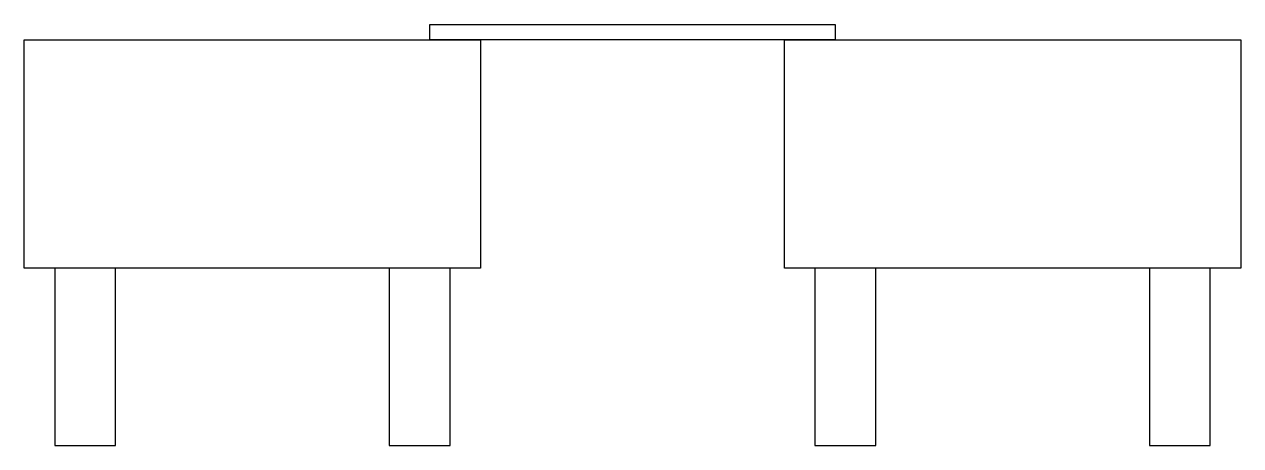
# Model space of a CAD drawing. Extents: x 0 to 2400, y 2 to 833.
import ezdxf

# ---------------------------------------------------------------- set-up
doc = ezdxf.new("R2010")
doc.units = 0
doc.header["$LTSCALE"] = 50
doc.layers.get('0').update_dxf_attribs({"linetype": 'CONTINUOUS'})

msp = doc.modelspace()

# ---------------------------------------------------------------- linework, layer by layer
at = {"color": 0}
for points in [[(1600.2, 833.1), (1600.2, 802.4), (800.2, 802.4), (800.2, 833.1)], [(0.2, 802.4), (900.2, 802.4), (900.2, 352.4), (0.2, 352.4)], [(1500.2, 802.4), (2400.2, 802.4), (2400.2, 352.4), (1500.2, 352.4)]]:
    msp.add_lwpolyline(points, close=True, dxfattribs=at)
for points in [[(60.2, 352.4), (60.2, 2.4), (180.2, 2.4), (180.2, 352.4)], [(720.2, 352.4), (720.2, 2.4), (840.2, 2.4), (840.2, 352.4)], [(1560.2, 352.4), (1560.2, 2.4), (1680.2, 2.4), (1680.2, 352.4)], [(2220.2, 352.4), (2220.2, 2.4), (2340.2, 2.4), (2340.2, 352.4)]]:
    msp.add_lwpolyline(points, dxfattribs=at)

doc.saveas('drawing.dxf')
